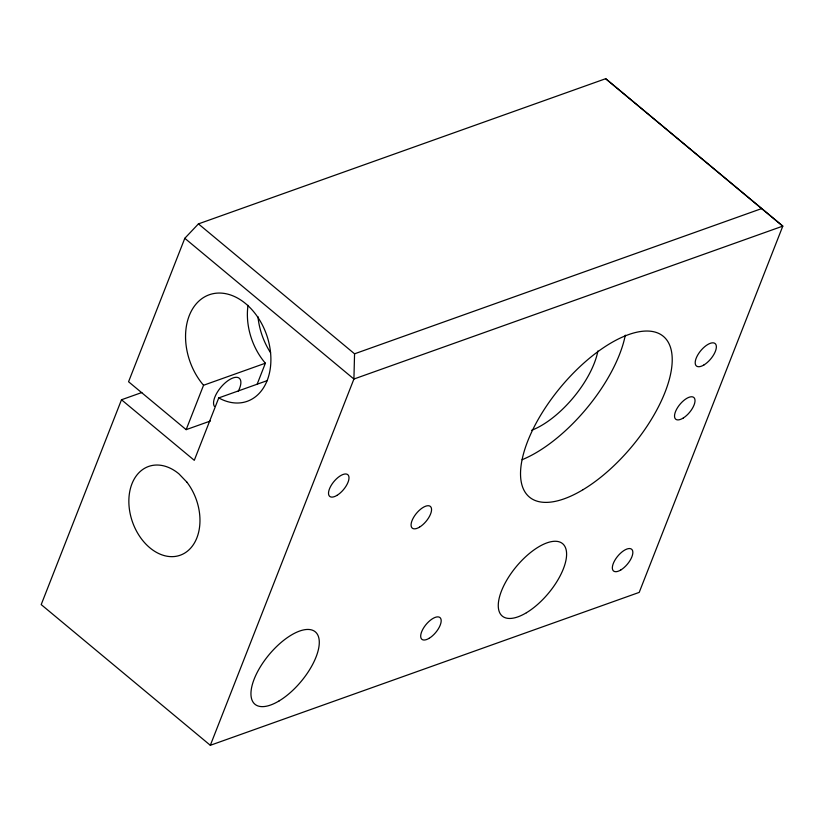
<?xml version="1.0" encoding="UTF-8"?>
<svg xmlns="http://www.w3.org/2000/svg" width="824" height="824" viewBox="0 0 824 824"><rect width="100%" height="100%" fill="white"/><g stroke="black" fill="none" stroke-linecap="round" stroke-linejoin="round"><path stroke-width="1.24" d="M210.398 421.012L186.152 429.654L128.565 381.749L184.803 238.301L198.43 223.891L354.557 353.815L353.918 379.03L210.326 745.298L41.2 604.6L121.499 399.764L141.852 392.512M186.152 429.654L203.549 385.261A56.547 40.572 70.4 0 1 205.485 296.413A56.547 40.572 70.4 0 1 270.293 350.313A56.547 40.572 70.4 0 1 218.751 397.91L194.289 460.317L121.499 399.764M257.222 384.015L265.38 363.209A56.547 40.572 70.4 0 1 248.024 305.323M198.43 223.891L605.671 78.702L782.8 226.126L639.208 592.394L210.326 745.298M203.549 385.261L265.38 363.209M218.751 397.91L267.244 380.616M354.557 353.815L761.829 208.523M184.803 238.301L353.918 379.03L782.8 226.126L605.671 78.702M270.56 352.703A59.369 42.601 70.4 0 1 257.953 316.653M625.303 335.162A104.607 46.36 -50.2 0 1 522.117 459.699M597.894 350.973A65.971 29.231 -50.2 0 1 531.676 430.262M214.364 406.325A18.849 8.353 -50.2 0 1 229.175 379.854A18.849 8.353 -50.2 0 1 238.208 391.307M186.832 482.091L178.921 473.841A47.123 33.815 70.4 0 0 128.853 501.991A47.123 33.815 70.4 0 0 179.972 555.314A47.123 33.815 70.4 0 0 186.832 482.091M583.042 489.683A104.607 46.36 -50.2 0 0 667.667 341.291A104.607 46.36 -50.2 0 0 538.412 419.045A104.607 46.36 -50.2 0 0 583.042 489.683M429.129 638.312A14.132 6.262 -50.2 0 0 440.572 618.258A14.132 6.262 -50.2 0 0 423.103 628.764A14.132 6.262 -50.2 0 0 429.129 638.312M620.802 569.981A14.132 6.262 -50.2 0 0 632.235 549.927A14.132 6.262 -50.2 0 0 614.766 560.433A14.132 6.262 -50.2 0 0 620.802 569.981M419.509 527.144A14.132 6.262 -50.2 0 0 430.952 507.1A14.132 6.262 -50.2 0 0 413.483 517.606A14.132 6.262 -50.2 0 0 419.509 527.144M526.423 612.737A47.123 20.878 -50.2 0 0 564.553 545.89A47.123 20.878 -50.2 0 0 506.327 580.92A47.123 20.878 -50.2 0 0 526.423 612.737M279.12 700.905A47.123 20.878 -50.2 0 0 317.24 634.068A47.123 20.878 -50.2 0 0 259.014 669.088A47.123 20.878 -50.2 0 0 279.12 700.905M683.333 417.974A14.132 6.262 -50.2 0 0 694.271 397.951A14.132 6.262 -50.2 0 0 676.71 409.065A14.132 6.262 -50.2 0 0 683.333 417.974M336.954 495.399A14.132 6.262 -50.2 0 0 348.387 475.345A14.132 6.262 -50.2 0 0 330.929 485.851A14.132 6.262 -50.2 0 0 336.954 495.399M703.912 364.97A14.605 6.479 -50.2 0 0 715.726 344.247A14.605 6.479 -50.2 0 0 697.681 355.103A14.605 6.479 -50.2 0 0 703.912 364.97"/></g></svg>
